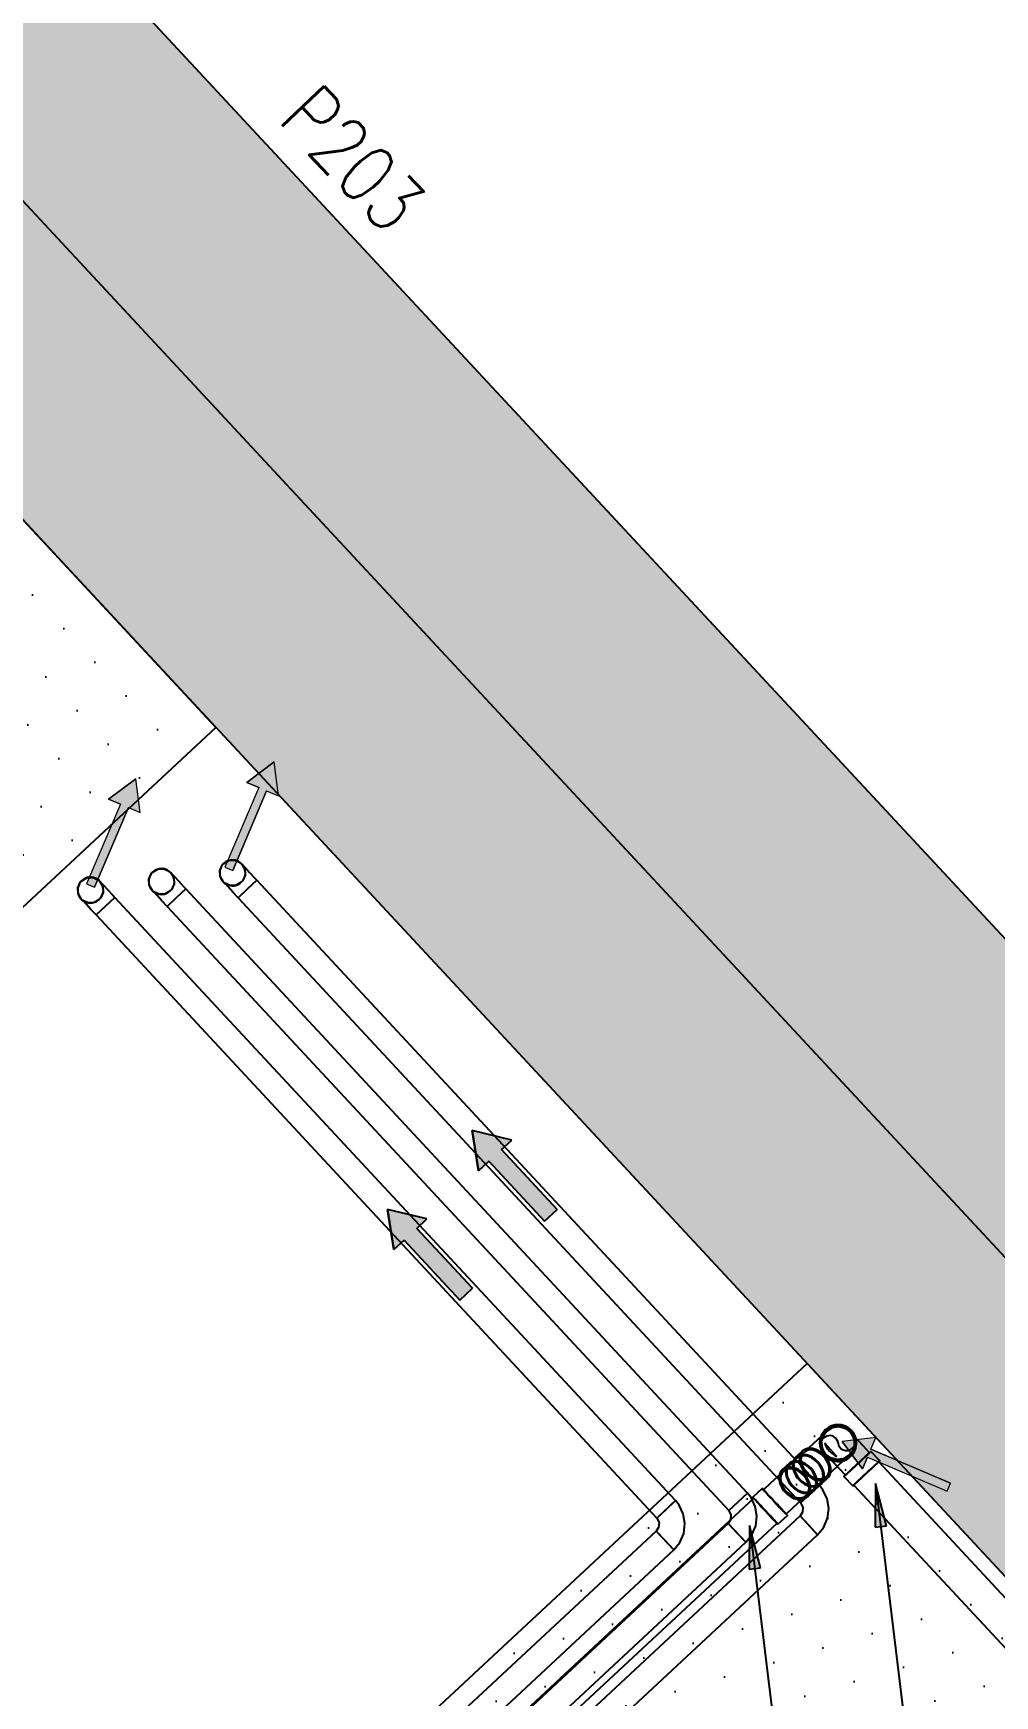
# Model space of a CAD drawing. Header units: millimetres. Extents: x 400382 to 401500, y 4543975 to 4544133.
# Drawn here: x 400487.64 to 400490.97, y 4544027.38 to 4544033.12 of the extents above; entities that cross this region are included whole.
import ezdxf
from ezdxf.enums import TextEntityAlignment as Align

# ---------------------------------------------------------------- set-up
doc = ezdxf.new("R2010")
doc.units = ezdxf.units.MM
doc.linetypes.add('AKS', pattern=[3, 2.5, -0.25, 0, -0.25])
doc.layers.add('A-DETL-GENF', color=92, linetype='Continuous', lineweight=9)
for name, color, linetype in [('aks prota', 2, 'AKS'), ('kiriş prota', 6, 'Continuous'), ('kolon tarama prota', 252, 'Continuous'), ('merdiven prota', 2, 'Continuous'), ('perde prota', 1, 'Continuous'), ('TARAMA', 8, 'Continuous'), ('tperde prota', 6, 'Continuous')]:
    doc.layers.add(name, color=color, linetype=linetype)
doc.styles.add('tkolon', font='romanstw.shx')
pattern_1 = [(312.9239939574316, (398997.3648814894, 4544993.930188784), (0.1703024845293347, 0.04999016791465816), [0, -0.15875])]

# ---------------------------------------------------------------- blocks, each defined once
blk = doc.blocks.new('Flow Direction - Flow Direction _25mm_-1035271-_17_70 m  ARA KAT')
at = {"layer": 'TARAMA'}
blk.add_hatch(color=256, dxfattribs=at).paths.add_polyline_path([(0, 1.015187933717243e-13), (-117.0416345659798, -78.02775637731982), (-117.0416345659799, -29.99999999999993), (-400.0000000000001, -29.99999999999991), (-400, 30.00000000000008), (-117.04163456598, 30.00000000000008), (-117.0416345659799, 78.02775637732009)], flags=0)
for p, q in [((-1.691979889528737e-14, 8.459899447643693e-14), (-117.0416345659799, 78.02775637732009)), ((-117.0416345659799, 78.02775637732012), (-117.04163456598, 30.00000000000008)), ((-117.0416345659798, 78.02775637732002), (0, 8.459899447643693e-14)), ((-117.0416345659798, 30.00000000000008), (-117.0416345659798, 78.02775637732002)), ((-117.04163456598, 30.00000000000009), (-400, 30.00000000000008)), ((-400, 30.00000000000008), (-400.0000000000001, -29.99999999999991)), ((-117.0416345659798, 30.00000000000008), (-399.9999999999999, 30.00000000000008)), ((-399.9999999999999, 30.00000000000008), (-400, -29.99999999999991)), ((-117.0416345659798, -78.02775637731985), (0, 1.015187933717243e-13)), ((-117.0416345659798, -78.02775637731985), (0, 8.459899447643693e-14)), ((-400.0000000000001, -29.99999999999991), (-117.0416345659799, -29.99999999999993)), ((-117.0416345659799, -29.99999999999993), (-400, -29.99999999999991)), ((-117.0416345659799, -29.99999999999993), (-117.0416345659798, -78.02775637731982)), ((-117.0416345659799, -29.99999999999993), (-117.0416345659798, -78.02775637731988))]:
    blk.add_line(p, q, dxfattribs=at)
blk = doc.blocks.new('Riser Direction1 - Flow Direction _25mm_ 2-2155046-_17_70 m  ARA KAT')
at = {"layer": 'A-DETL-GENF'}
blk.add_hatch(color=256, dxfattribs=at).paths.add_polyline_path([(-3.383959779057477e-14, -8.353062558512092e-14), (118, -4.060751734868973e-13), (96.00587391054631, -38.09494385501035), (354.8603263417587, -187.5446316471047), (339.848578520666, -213.5457415836484), (80.9941260894537, -64.09605379155403), (58.99999999999961, -102.1909976465643)], flags=0)
for p, q in [((-1.691979889528738e-14, -1.015187933717243e-13), (58.99999999999961, -102.1909976465643)), ((118, -4.060751734868973e-13), (-3.383959779057477e-14, -8.353062558512092e-14)), ((118, -4.060751734868973e-13), (-3.383959779057477e-14, -8.353062558512096e-14)), ((58.99999999999961, -102.1909976465643), (-1.691979889528738e-14, -1.015187933717243e-13)), ((96.00587391054631, -38.09494385501034), (118, -4.060751734868973e-13)), ((96.00587391054631, -38.09494385501034), (118, -3.976152740392536e-13)), ((354.8603263417587, -187.5446316471047), (96.00587391054631, -38.09494385501035)), ((96.00587391054633, -38.09494385501034), (354.8603263417587, -187.5446316471048)), ((58.99999999999961, -102.1909976465644), (80.9941260894537, -64.09605379155403)), ((80.9941260894537, -64.09605379155401), (58.99999999999961, -102.1909976465644)), ((80.9941260894537, -64.09605379155403), (339.848578520666, -213.5457415836484)), ((80.99412608945369, -64.096053791554), (339.848578520666, -213.5457415836484)), ((339.848578520666, -213.5457415836484), (354.8603263417587, -187.5446316471047)), ((339.848578520666, -213.5457415836484), (354.8603263417587, -187.5446316471047))]:
    blk.add_line(p, q, dxfattribs=at)
blk = doc.blocks.new('17.60 mekanik')
at = {"layer": 'kolon tarama prota'}
for points in [[(142412.9658903812, 63565.3965313369), (142423.9403943492, 63554.98211593401), (142426.2618962445, 63558.177389171)], [(142393.9307356725, 63523.5957650598), (142404.9052396405, 63513.18134965691), (142407.2267415358, 63516.37662289391)]]:
    blk.add_hatch(color=256, dxfattribs=at).paths.add_polyline_path(points, flags=0)
for p, q in [((142398.7224404291, 63569.60140082692), (142398.722429878, 63569.6014128434)), ((142398.7224978632, 63569.60133541616), (142398.7224873121, 63569.60134743263)), ((142398.7689772936, 63569.54776494446), (142398.7689667425, 63569.54777724265)), ((142408.2170663813, 63571.77193133689), (142403.7722886146, 63571.77193133689)), ((142795.0628867665, 63571.29653133689), (142408.2170663813, 63571.29653133689)), ((142388.2167540105, 63565.39512730364), (142388.2161706309, 63554.55960672948)), ((142398.2262368965, 63569.16561393029), (142398.2261900136, 63569.16566732457)), ((142399.6461706143, 63554.55899134334), (142399.6467539954, 63565.39453914479)), ((142412.9658903812, 63565.3965313369), (142423.9403943492, 63554.98211593401)), ((142426.2618962445, 63558.177389171), (142412.9658903812, 63565.3965313369)), ((142412.9658903812, 63565.3965313369), (142616.2024963073, 63417.73649388415)), ((142389.0916413892, 63561.24523096772), (142389.0916519403, 63561.24521866952)), ((142389.1409793908, 63561.18840462988), (142389.1409899419, 63561.18839261341)), ((142389.1410368248, 63561.18833921912), (142389.1410473759, 63561.18832720265)), ((142389.6372403575, 63561.62412611576), (142389.6372575625, 63561.62410652122)), ((142389.6372828832, 63561.6240776838), (142389.6372872404, 63561.62407272147)), ((142397.0261427886, 63561.9972621919), (142390.8370316469, 63561.99758071889)), ((142403.7722886146, 63559.02113133689), (142408.2170663813, 63559.02113133689)), ((142408.2170663813, 63559.49653133689), (142795.0628867665, 63559.49653133689)), ((142423.9403943492, 63554.98211593401), (142426.2618962445, 63558.177389171)), ((142387.5557706319, 63554.55964228512), (142387.5556014098, 63551.41656114386)), ((142400.3064013913, 63551.41587464642), (142400.3065706133, 63554.5589557877)), ((142400.2388076643, 63550.739192081), (142114.7390584994, 63550.739192081)), ((142114.7390584994, 63550.739192081), (142114.7390584994, 63546.294192081)), ((142114.7390584994, 63546.294192081), (142114.7390584994, 63550.739192081)), ((142387.5555160757, 63548.10388795712), (142387.5554359258, 63544.99237058692)), ((142388.0310014025, 63551.41636987393), (142388.0309160755, 63548.10387571123)), ((142399.8309160716, 63548.10357175366), (142399.8310013986, 63551.41606591635)), ((142400.2388076643, 63550.739192081), (142400.2388076643, 63546.294192081)), ((142400.2388076643, 63546.294192081), (142400.2388076643, 63550.739192081)), ((142400.2388076643, 63550.739192081), (142400.2388076643, 63541.849192081)), ((142400.2388076643, 63541.849192081), (142400.2388076643, 63550.739192081)), ((142400.3062359215, 63544.99204213758), (142400.3063160715, 63548.10355950777)), ((142114.7390584994, 63546.294192081), (142114.7390584994, 63541.849192081)), ((142114.7390584994, 63541.849192081), (142114.7390584994, 63546.294192081)), ((142114.7390584994, 63546.294192081), (142114.7390584994, 63546.294192081)), ((142114.7390584994, 63546.294192081), (142114.7390584994, 63546.294192081)), ((142114.7390584994, 63541.849192081), (142400.2388076643, 63541.849192081)), ((142400.2388076643, 63546.294192081), (142400.2388076643, 63541.849192081)), ((142400.2388076643, 63541.849192081), (142400.2388076643, 63546.294192081)), ((142387.5553357133, 63535.54467825124), (142387.5553357133, 63531.09990028585)), ((142400.3061357133, 63531.09990028586), (142400.3061357133, 63535.54467825124)), ((142403.3938076643, 63538.694192081), (142403.3938076643, 62819.81414113677)), ((142407.8388076643, 63538.694192081), (142403.3938076643, 63538.694192081)), ((142403.3938076643, 63538.694192081), (142407.8388076643, 63538.694192081)), ((142412.2838076643, 63538.694192081), (142403.3938076643, 63538.694192081)), ((142403.3938076643, 63538.694192081), (142412.2838076643, 63538.694192081)), ((142412.2838076643, 63538.694192081), (142407.8388076643, 63538.694192081)), ((142407.8388076643, 63538.694192081), (142412.2838076643, 63538.694192081)), ((142412.2838076643, 62819.81414113677), (142412.2838076643, 63538.694192081)), ((142385.2388076643, 63530.73976485491), (142100.2082079393, 63530.73976485491)), ((142100.2082079393, 63530.73976485491), (142100.2082079393, 63526.29476485491)), ((142100.2082079393, 63526.29476485491), (142100.2082079393, 63530.73976485491)), ((142385.2388076643, 63530.73976485491), (142385.2388076643, 63526.29476485491)), ((142385.2388076643, 63526.29476485491), (142385.2388076643, 63530.73976485491)), ((142385.2388076643, 63530.73976485491), (142385.2388076643, 63521.84976485491)), ((142385.2388076643, 63521.84976485491), (142385.2388076643, 63530.73976485491)), ((142388.0307333941, 63531.09990028586), (142388.0307333941, 63104.51271586287)), ((142388.0307357133, 63531.09990031793), (142388.2317733383, 63531.1151630486)), ((142388.2317733381, 63531.08463758508), (142388.0307357133, 63531.09990031793)), ((142388.2317733383, 63531.1151630486), (142388.8211858312, 63531.1293856472)), ((142388.8211858308, 63531.07041498007), (142388.2317733381, 63531.08463758508)), ((142388.8211858312, 63531.1293856472), (142389.7588057045, 63531.14159886716)), ((142389.7588057041, 63531.05820174991), (142388.8211858308, 63531.07041498007)), ((142389.7588057045, 63531.14159886716), (142390.9807357136, 63531.15097039771)), ((142390.980735713, 63531.04883020608), (142389.7588057041, 63531.05820174991)), ((142390.9807357136, 63531.15097039771), (142392.4037033475, 63531.15686158453)), ((142392.4037033469, 63531.04293900378), (142390.980735713, 63531.04883020608)), ((142392.4037033475, 63531.15686158453), (142393.9307357136, 63531.15887095299)), ((142393.930735713, 63531.04092961872), (142392.4037033469, 63531.04293900378)), ((142393.9307357136, 63531.15887095299), (142395.4577680797, 63531.15686156793)), ((142395.4577680791, 63531.04293898718), (142393.930735713, 63531.04092961872)), ((142395.4577680797, 63531.15686156793), (142396.8807357136, 63531.15097036563)), ((142396.880735713, 63531.048830174), (142395.4577680791, 63531.04293898718)), ((142396.8807357136, 63531.15097036563), (142398.1026657225, 63531.14159882179)), ((142398.1026657221, 63531.05820170455), (142396.880735713, 63531.048830174)), ((142398.1026657225, 63531.14159882179), (142399.0402855958, 63531.12938559164)), ((142399.0402855955, 63531.07041492451), (142398.1026657221, 63531.05820170455)), ((142399.0402855958, 63531.12938559164), (142399.6296980885, 63531.11516298663)), ((142399.6296980883, 63531.08463752312), (142399.0402855955, 63531.07041492451)), ((142399.6296980885, 63531.11516298663), (142399.8307357133, 63531.09990025378)), ((142399.8307357133, 63531.09990025378), (142399.6296980883, 63531.08463752312)), ((142399.830733394, 63104.5127158308), (142399.830733394, 63531.09990025378)), ((142100.2082079393, 63526.29476485491), (142100.2082079393, 63521.84976485491)), ((142100.2082079393, 63521.84976485491), (142100.2082079393, 63526.29476485491)), ((142100.2082079393, 63526.29476485491), (142100.2082079393, 63526.29476485491)), ((142100.2082079393, 63526.29476485491), (142100.2082079393, 63526.29476485491)), ((142385.2388076643, 63526.29476485491), (142385.2388076643, 63521.84976485491)), ((142385.2388076643, 63521.84976485491), (142385.2388076643, 63526.29476485491)), ((142393.9307356725, 63523.5957650598), (142404.9052396405, 63513.18134965691)), ((142407.2267415358, 63516.37662289391), (142393.9307356725, 63523.5957650598)), ((142393.9307356725, 63523.5957650598), (142501.460623489, 63445.47072852949)), ((142100.2082079393, 63521.84976485491), (142385.2388076643, 63521.84976485491)), ((142388.3938076643, 63518.69476485491), (142388.3938076643, 62819.81414113677)), ((142392.8388076643, 63518.69476485491), (142388.3938076643, 63518.69476485491)), ((142388.3938076643, 63518.69476485491), (142392.8388076643, 63518.69476485491)), ((142397.2838076643, 63518.69476485491), (142388.3938076643, 63518.69476485491)), ((142388.3938076643, 63518.69476485491), (142397.2838076643, 63518.69476485491)), ((142397.2838076643, 63518.69476485491), (142392.8388076643, 63518.69476485491)), ((142392.8388076643, 63518.69476485491), (142397.2838076643, 63518.69476485491)), ((142397.2838076643, 62819.81414113677), (142397.2838076643, 63518.69476485491)), ((142404.9052396405, 63513.18134965691), (142407.2267415358, 63516.37662289391)), ((142370.2388076643, 63510.73976613679), (142085.6773573792, 63510.73976613679)), ((142085.6773573792, 63510.73976613679), (142085.6773573792, 63506.29476613678)), ((142085.6773573792, 63506.29476613678), (142085.6773573792, 63510.73976613679)), ((142085.6773573792, 63506.29476613678), (142085.6773573792, 63501.84976613678)), ((142085.6773573792, 63501.84976613678), (142085.6773573792, 63506.29476613678)), ((142085.6773573792, 63506.29476613678), (142085.6773573792, 63506.29476613678)), ((142085.6773573792, 63506.29476613678), (142085.6773573792, 63506.29476613678)), ((142370.2388076643, 63510.73976613679), (142370.2388076643, 63506.29476613678)), ((142370.2388076643, 63506.29476613678), (142370.2388076643, 63510.73976613679)), ((142370.2388076643, 63510.73976613678), (142370.2388076643, 63501.84976613678)), ((142370.2388076643, 63501.84976613678), (142370.2388076643, 63510.73976613678)), ((142370.2388076643, 63506.29476613678), (142370.2388076643, 63501.84976613679)), ((142370.2388076643, 63501.84976613679), (142370.2388076643, 63506.29476613678)), ((142085.6773573792, 63501.84976613678), (142370.2388076643, 63501.84976613679)), ((142373.3938076643, 63498.69476613678), (142373.3938076643, 62723.33976613677)), ((142377.8388076643, 63498.69476613678), (142373.3938076643, 63498.69476613678)), ((142373.3938076643, 63498.69476613678), (142377.8388076643, 63498.69476613678)), ((142382.2838076643, 63498.69476613678), (142373.3938076643, 63498.69476613678)), ((142373.3938076643, 63498.69476613678), (142382.2838076643, 63498.69476613678)), ((142382.2838076643, 63498.69476613678), (142377.8388076643, 63498.69476613678)), ((142377.8388076643, 63498.69476613678), (142382.2838076643, 63498.69476613678)), ((142382.2838076643, 62723.33976613677), (142382.2838076643, 63498.69476613678))]:
    blk.add_line(p, q, dxfattribs=at)
at = {"layer": 'kolon tarama prota', "flags": 128}
for points in [[(142388.2153040658, 63565.39650426336), (142388.6849761838, 63567.66537175451), (142390.0167949077, 63569.56131755473), (142391.9918562875, 63570.77271515119), (142393.9303042239, 63571.11150410523)], [(142403.7722887727, 63571.11153133686), (142400.7488654089, 63571.11153002962), (142398.0222640394, 63571.11152623215), (142395.8516453144, 63571.11152030539), (142394.4433243065, 63571.11151281268), (142393.9311604761, 63571.11150446619), (142393.9303042239, 63571.11150410523)], [(142393.9303042239, 63571.11150410523), (142396.1991717151, 63570.64183198727), (142398.0951175153, 63569.31001326337), (142399.3065151118, 63567.33495188355), (142399.6453040658, 63565.39650394713)], [(142393.9303039077, 63559.68150410527), (142391.6614364166, 63560.15117622323), (142389.7654906163, 63561.48299494712), (142388.5540930199, 63563.45805632694), (142388.2153040658, 63565.39650426336)], [(142399.6453040658, 63565.39650394713), (142399.1756319479, 63563.12763645599), (142397.8438132239, 63561.23169065576), (142395.8687518441, 63560.02029305931), (142393.9303039077, 63559.68150410527)], [(142393.9303039077, 63559.68150410527), (142394.4027635115, 63559.68151247074), (142395.7752355245, 63559.68152001493), (142397.9172678964, 63559.68152602078), (142400.6252626579, 63559.68152991745), (142403.6418276977, 63559.68153133454), (142403.7722884565, 63559.68153133691)], [(142102.6940584994, 63546.294192081), (142103.1618645494, 63548.27912363751), (142104.4668158826, 63549.84625407323), (142106.3342379753, 63550.66572372608), (142107.1390584994, 63550.739192081)], [(142107.1390584994, 63550.739192081), (142107.6103552399, 63550.739192081), (142108.9657926672, 63550.739192081), (142111.0372620336, 63550.739192081), (142113.5678484022, 63550.739192081), (142114.7390584994, 63550.739192081)], [(142107.1390584994, 63550.739192081), (142109.1239900559, 63550.271386031), (142110.6911204917, 63548.96643469785), (142111.5105901445, 63547.0990126051), (142111.5840584994, 63546.294192081)], [(142412.2838076643, 63538.694192081), (142411.8106878294, 63542.03688776611), (142410.4284960091, 63545.11698558813), (142408.2458154106, 63547.69251703351), (142405.4341146074, 63549.56115167268), (142402.2142771893, 63550.57609197772), (142400.2388076643, 63550.739192081)], [(142107.1390584994, 63541.849192081), (142105.1541269429, 63542.31699813099), (142103.5869965072, 63543.62194946414), (142102.7675268544, 63545.48937155689), (142102.6940584994, 63546.294192081)], [(142111.5840584994, 63546.294192081), (142111.1162524494, 63544.30926052448), (142109.8113011163, 63542.74213008877), (142107.9438790235, 63541.92266043591), (142107.1390584994, 63541.849192081)], [(142114.7390584994, 63541.849192081), (142112.1043687952, 63541.849192081), (142109.7964476883, 63541.849192081), (142108.101536151, 63541.849192081), (142107.2298463631, 63541.849192081), (142107.1390584994, 63541.849192081)], [(142388.2158359255, 63544.99220490563), (142388.215780762, 63542.18118081418), (142388.2157465652, 63538.89233585188), (142388.2157357152, 63535.54467679462)], [(142399.6457357114, 63535.54467970786), (142399.6457477843, 63539.07249821052), (142399.6457831509, 63542.34188454171), (142399.6458359218, 63544.99220781887)], [(142400.2388076643, 63541.849192081), (142401.886422049, 63541.3848038775), (142403.0490077907, 63540.12834697134), (142403.3938076643, 63538.694192081)], [(142088.1632079393, 63526.29476485491), (142088.6310139893, 63528.27969641142), (142089.9359653225, 63529.84682684714), (142091.8033874152, 63530.66629649999), (142092.6082079393, 63530.73976485491)], [(142092.6082079393, 63530.73976485491), (142093.0795046798, 63530.73976485491), (142094.4349421071, 63530.73976485491), (142096.5064114735, 63530.73976485491), (142099.0369978421, 63530.73976485491), (142100.2082079393, 63530.73976485491)], [(142092.6082079393, 63530.73976485491), (142094.5931394958, 63530.27195880491), (142096.1602699315, 63528.96700747177), (142096.9797395844, 63527.09958537902), (142097.0532079393, 63526.29476485491)], [(142397.2838076643, 63518.69476485491), (142396.8106878294, 63522.03746054002), (142395.4284960091, 63525.11755836204), (142393.2458154106, 63527.69308980742), (142390.4341146074, 63529.56172444658), (142387.2142771893, 63530.57666475163), (142385.2388076643, 63530.73976485491)], [(142092.6082079393, 63521.84976485491), (142090.6232763828, 63522.3175709049), (142089.0561459471, 63523.62252223805), (142088.2366762942, 63525.4899443308), (142088.1632079393, 63526.29476485491)], [(142097.0532079393, 63526.29476485491), (142096.5854018893, 63524.3098332984), (142095.2804505562, 63522.74270286268), (142093.4130284634, 63521.92323320983), (142092.6082079393, 63521.84976485491)], [(142100.2082079393, 63521.84976485491), (142097.5735182351, 63521.84976485491), (142095.2655971282, 63521.84976485491), (142093.5706855909, 63521.84976485491), (142092.698995803, 63521.84976485491), (142092.6082079393, 63521.84976485491)], [(142385.2388076643, 63521.84976485491), (142386.886422049, 63521.38537665142), (142388.0490077907, 63520.12891974525), (142388.3938076643, 63518.69476485491)], [(142073.6323573792, 63506.29476613678), (142074.1001634292, 63508.2796976933), (142075.4051147624, 63509.84682812901), (142077.2725368551, 63510.66629778186), (142078.0773573792, 63510.73976613679)], [(142078.0773573792, 63501.84976613678), (142076.0924258227, 63502.31757218678), (142074.525295387, 63503.62252351992), (142073.7058257341, 63505.48994561267), (142073.6323573792, 63506.29476613678)], [(142078.0773573792, 63510.73976613679), (142078.5486541197, 63510.73976613678), (142079.904091547, 63510.73976613679), (142081.9755609134, 63510.73976613678), (142084.506147282, 63510.73976613679), (142085.6773573792, 63510.73976613679)], [(142078.0773573792, 63510.73976613679), (142080.0622889357, 63510.27196008679), (142081.6294193714, 63508.96700875364), (142082.4488890243, 63507.09958666089), (142082.5223573792, 63506.29476613679)], [(142082.5223573792, 63506.29476613679), (142082.0545513292, 63504.30983458027), (142080.7495999961, 63502.74270414456), (142078.8821779033, 63501.9232344917), (142078.0773573792, 63501.84976613678)], [(142382.2838076643, 63498.69476613678), (142381.8106878294, 63502.03746182189), (142380.4284960091, 63505.11755964391), (142378.2458154106, 63507.69309108929), (142375.4341146074, 63509.56172572846), (142372.2142771893, 63510.5766660335), (142370.2388076643, 63510.73976613678)], [(142085.6773573792, 63501.84976613679), (142083.042667675, 63501.84976613678), (142080.7347465681, 63501.84976613679), (142079.0398350308, 63501.84976613679), (142078.1681452429, 63501.84976613679), (142078.0773573792, 63501.84976613678)], [(142370.2388076643, 63501.84976613678), (142371.8864220489, 63501.38537793329), (142373.0490077907, 63500.12892102712), (142373.3938076643, 63498.69476613678)]]:
    blk.add_lwpolyline(points, dxfattribs=at)
at = {"layer": 'kolon tarama prota'}
for centre, radius, start, end in [((142393.9303040658, 63565.39650410519), 6.37539999995967, 359.9999984158497, 179.9999984158497), ((142393.9303146169, 63565.39649180699), 6.375399999959993, 359.9999984158497, 179.9999984158497), ((142393.9317046344, 63565.39490873664), 6.375399999960655, 89.99705122924216, 269.9970512292421), ((142393.9317151855, 63565.39489672016), 6.375399999962043, 89.99705122924216, 269.9970512292421), ((142393.9317620685, 63565.39484332588), 6.375399999960976, 89.99705122924216, 269.9970512292421), ((142393.9317726195, 63565.39483130941), 6.375399999959477, 89.99705122924216, 269.9970512292421), ((142393.9303040658, 63565.39650410519), 5.714999999964169, 359.9999984158497, 179.9999984158497), ((142393.9317151855, 63565.39489672016), 5.714999999965904, 89.99705122924216, 269.9970512292421), ((142393.9317620685, 63565.39484332588), 5.714999999964726, 89.99705122924216, 269.9970512292421), ((142393.9303146169, 63565.39649180699), 5.900000000000899, 323.9999999985069, 143.9999999985069), ((142395.6642811112, 63567.78309194039), 2.949999999999273, 233.9999999942119, 53.99999999421196), ((142393.9317046344, 63565.39490873664), 6.375399999961832, 269.9970512292421, 89.99705122924216), ((142393.9317151855, 63565.39489672016), 6.375399999959588, 269.9970512292421, 89.99705122924216), ((142393.9317151855, 63565.39489672016), 5.714999999964726, 269.9970512292421, 89.99705122924216), ((142393.9317620685, 63565.39484332588), 6.375399999960655, 269.9970512292421, 89.99705122924216), ((142393.9317726195, 63565.39483130941), 6.375399999960655, 269.9970512292421, 89.99705122924216), ((142393.9317620685, 63565.39484332588), 5.714999999964193, 269.9970512292421, 89.99705122924216), ((142393.9303040658, 63565.39650410519), 6.375399999959459, 179.9999984158497, 359.9999984158497), ((142393.9303146169, 63565.39649180699), 6.37539999995796, 179.9999984158497, 359.9999984158497), ((142393.9303146169, 63565.39649180699), 5.900000000000729, 143.9999999985069, 323.9999999985069), ((142393.9303040658, 63565.39650410519), 5.714999999962458, 179.9999984158497, 359.9999984158497), ((142392.1963481227, 63563.00989167359), 2.949999999999101, 53.99999999421196, 233.9999999942119), ((142107.1390584994, 63546.294192081), 4.444999999998553, 0, 180), ((142107.1390584994, 63546.29476613679), 4.445000000003223, 143.9999999985069, 323.9999999985069), ((142107.1390584994, 63546.29476613679), 4.444999999998809, 323.9999999985069, 143.9999999985069), ((142107.1390584994, 63546.294192081), 4.444999999998553, 180, 0), ((142092.6082079393, 63526.29476485491), 4.445000000000586, 0, 180), ((142092.6082079393, 63526.29476613678), 4.444999999996798, 323.9999999985069, 143.9999999985069), ((142092.6082079393, 63526.29476613678), 4.445000000001165, 143.9999999985069, 323.9999999985069), ((142092.6082079393, 63526.29476485491), 4.444999999998553, 180, 0), ((142078.0773573792, 63506.29476613679), 4.444999999998553, 0, 180), ((142078.0773573792, 63506.29476613678), 4.444999999999709, 143.9999999985069, 323.9999999985069), ((142078.0773573792, 63506.29476613679), 4.444999999998553, 180, 0), ((142078.0773573792, 63506.29476613678), 4.445000000001165, 323.9999999985069, 143.9999999985069)]:
    blk.add_arc(centre, radius, start, end, dxfattribs=at)
for centre, major_axis, ratio, start_param, end_param in [((142403.7722886146, 63565.39653133689), (-1.238670277459334e-14, 6.375400000000876), 0.009999500037523952, 4.712386213499371, 7.853978867089171), ((142403.7722886146, 63565.39653133689), (-8.62513185873074e-13, 5.715000000000165), 0.009999500037604908, 4.712386213499682, 7.853978867089538), ((142408.2170663813, 63565.39653133689), (-1.238670277459334e-14, 6.375400000000876), 0.009999500037523952, 4.712386213499371, 7.853978867089254), ((142408.2170663813, 63565.39653133689), (-1.779638936216833e-12, 5.900000000000112), 0.009999500037296286, 0, 1.570796326794627), ((142408.2170663813, 63565.39653133689), (-1.775135594073197e-12, 5.900000000000112), 0.009999500037985309, 4.712388980384523, 6.283185307179425), ((142403.7722886146, 63565.39653133689), (3.092251871227853e-13, 6.375399999998845), 0.00999950003752714, 1.570793559909585, 4.712386213499372), ((142403.7722886146, 63565.39653133689), (3.172462292866004e-13, 5.714999999999314), 0.00999950003796207, 1.570793559909954, 4.712386213499684), ((142408.2170663813, 63565.39653133689), (-6.193351387296671e-15, 6.375400000000876), 0.009999500037020473, 1.570793559909669, 4.712386213499372), ((142408.2170663813, 63565.39653133689), (-6.038572419874508e-13, 5.89999999999926), 0.009999500037297738, 1.570796326794629, 3.141592653589523), ((142408.2170663813, 63565.39653133689), (-5.977163208824933e-13, 5.899999999999257), 0.009999500037986758, 3.141592653589632, 4.712388980384524), ((142393.9311706226, 63554.55929903641), (6.375399990760144, -0.0003432487184430068), 0.707108692666304, 1.570799683916541, 4.712392337506143), ((142393.9311706226, 63554.55929903641), (5.714999991716937, -0.0003076930788464316), 0.707108692666428, 1.570799683917601, 4.712392337507125), ((142393.931754004, 63565.39485251036), (5.714999991714012, -0.0003076930681051099), 0.7071086926663909, 4.140196361233082, 4.71239233750544), ((142393.9311706226, 63554.55929903641), (6.375399990760675, -0.0003432487136865417), 0.7071086926663789, 4.712392337505615, 7.853984991095599), ((142393.9311706226, 63554.55929903641), (5.714999991716615, -0.0003076930726589231), 0.7071086926659623, 4.712392337506359, 7.853984991096421), ((142393.931754004, 63565.39485251036), (5.714999991716613, -0.0003076930697842756), 0.7071086926660188, 4.712392337505648, 5.284588313776939), ((142393.9309160736, 63548.10372373245), (6.375399997881964, -0.0001642246695748755), 0.7141390121909519, 1.570832753867302, 4.71242540745719), ((142393.9310014005, 63551.41621789514), (6.375399990760675, -0.0003432487115639916), 0.707108692665926, 1.570799683915543, 4.712392337505699), ((142393.9309160736, 63548.10372373244), (5.899999998038876, -0.0001519787838485405), 0.7141390121909331, 1.570796326793735, 3.141592653588632), ((142393.9310014005, 63551.41621789514), (5.899999998044441, -0.000151978796537055), 0.7141390121906399, 1.570796326796214, 3.141592653591105), ((142393.9310014005, 63551.41621789514), (6.375399990760997, -0.0003432487189610824), 0.7071086926661584, 4.712392337506519, 7.853984991095949), ((142393.9309160736, 63548.10372373245), (6.375399997884961, -0.0001642246804230501), 0.7141390121899784, 4.712425407458405, 7.854018061048103), ((142393.9309160736, 63548.10372373244), (5.899999998046153, -0.000151978783620695), 0.7141390121900525, 0, 1.570796326793708), ((142393.9310014005, 63551.41621789514), (5.899999998042619, -0.0001519787864937363), 0.7141390121908602, 1.01857349822036e-13, 1.570796326794998), ((142393.9308359236, 63544.99220636225), (6.37539999788464, -0.0001642246750290751), 0.714139012190199, 1.570832753867779, 4.712425407457801), ((142393.9309160736, 63548.10372373244), (5.899999998038876, -0.0001519787910182705), 0.7141390121906244, 3.141592653590327, 4.712388980385224), ((142393.9310014005, 63551.41621789514), (5.899999998042728, -0.0001519787952576523), 0.7141390121897231, 3.1415926535908, 4.712388980385138), ((142393.9308359236, 63544.99220636225), (5.714999998100562, -0.0001472133535175855), 0.7141390121906878, 1.570832753868133, 4.71242540745777), ((142393.9308359236, 63544.99220636225), (6.375399997884639, -0.0001642246772135586), 0.7141390121906519, 4.712425407458046, 7.85401806104761), ((142393.9308359236, 63544.99220636225), (5.714999998104092, -0.0001472133575078409), 0.7141390121904525, 4.712425407458269, 7.854018061048218), ((142393.9309160736, 63548.10372373244), (5.899999998046153, -0.0001519787907928814), 0.7141390121897438, 4.712388980385197, 6.2831853071801), ((142393.9310014005, 63551.41621789514), (5.899999998042622, -0.0001519787804084929), 0.7141390121897366, 4.712388980383341, 6.283185307178238), ((142393.9307357133, 63535.54467825124), (6.375399999998925, -1.983199590660178e-12), 0.00999502832734372, 1.570821827161742, 4.712414480752117), ((142393.9307357133, 63535.54467825124), (5.714999999998959, -3.921956509555354e-13), 0.00999502832768846, 1.570821827162285, 4.712414480752016), ((142393.9307357133, 63535.54467825124), (6.375400000000636, 4.092035738035147e-13), 0.009995028327760863, 4.712414480751796, 7.854007134341326), ((142393.9307357133, 63535.54467825124), (5.714999999998638, 1.643732025491004e-12), 0.009995028327333368, 4.712414480752011, 7.854007134341867), ((142393.9307357133, 63531.09990028585), (6.375399999999781, -7.852284794606931e-13), 0.009995028327392878, 1.57082182716201, 4.712414480752031), ((142393.9307357133, 63531.09990028585), (6.375399999999781, -7.998270934450328e-13), 0.009995028327845863, 4.712414480752032, 7.854007134341598)]:
    blk.add_ellipse(centre, major_axis=major_axis, ratio=ratio, start_param=start_param, end_param=end_param, dxfattribs=at)
at = {"layer": 'kolon tarama prota', "xscale": 0.1, "yscale": 0.1, "zscale": 0.1}
for name, p, rotation in [('Riser Direction1 - Flow Direction _25mm_ 2-2155046-_17_70 m  ARA KAT', (142394.483085525, 63566.7889877598), 53.99999999999888), ('Riser Direction1 - Flow Direction _25mm_ 2-2155046-_17_70 m  ARA KAT', (142088.9037996774, 63582.95275689538), 323.999999999999), ('Flow Direction - Flow Direction _25mm_-1035271-_17_70 m  ARA KAT', (142228.7254561045, 63546.294192081), 179.9999999999999), ('Riser Direction1 - Flow Direction _25mm_ 2-2155046-_17_70 m  ARA KAT', (142060.5950665842, 63543.98912847453), 323.999999999999), ('Flow Direction - Flow Direction _25mm_-1035271-_17_70 m  ARA KAT', (142228.7254561045, 63506.29476613679), 179.9999999999999)]:
    blk.add_blockref(name, p, dxfattribs=dict(at, rotation=rotation))

msp = doc.modelspace()

# ---------------------------------------------------------------- hatches: boundary and pattern name
at = {"layer": 'kolon tarama prota'}
h = msp.add_hatch(color=256, dxfattribs=at)
h.dxf.hatch_style = 1
h.paths.add_polyline_path([(400518.6553771547, 4544000.264360633), (400484.8107421543, 4544036.654952744), (400485.1183865746, 4544034.121611849), (400516.7397574103, 4544000.121528585), (400498.5065390202, 4543983.163941871), (400490.4377242671, 4543991.839731889), (400489.1196602872, 4543990.613882247), (400489.8006878658, 4543989.881624481), (400490.0203651958, 4543990.085932754), (400498.2253854647, 4543981.263691183)])
h = msp.add_hatch(dxfattribs=at)
h.set_pattern_fill('DOTS', color=2, scale=0.1, angle=-47.07600604256839)
h.set_pattern_definition(pattern_1)
h.paths.add_polyline_path([(400488.2756849513, 4544030.726806221), (400486.0453137024, 4544033.124956781), (400486.2652580212, 4544031.313794604), (400485.308169404, 4544030.423665782), (400486.533326433, 4544029.106346518)])
h = msp.add_hatch(dxfattribs=at)
h.set_pattern_fill('DOTS', color=2, scale=0.1, angle=-47.07600604256839)
h.set_pattern_definition(pattern_1)
h.paths.add_polyline_path([(400486.0531510259, 4544024.288999572), (400487.0102408454, 4544025.179129613), (400486.9804386189, 4544025.424540207), (400490.3191265329, 4544028.529647082), (400492.2236673264, 4544026.48183752), (400487.8214864773, 4544022.387641774), (400487.2783097601, 4544022.971678739)])

# ---------------------------------------------------------------- linework, layer by layer
at = {"layer": 'aks prota', "ltscale": 10}
for p, q in [((400524.7599808746, 4543992.599262114), (400411.7644162872, 4544114.094899495)), ((400512.2140643822, 4544006.088943115), (400428.1666244437, 4544096.458837923))]:
    msp.add_line(p, q, dxfattribs=at)
at = {"layer": 'kiriş prota'}
for points in [[(400488.2756849513, 4544030.726806221), (400486.0453137024, 4544033.124956781), (400486.2652580212, 4544031.313794604), (400485.308169404, 4544030.423665782), (400486.533326433, 4544029.106346518), (400488.2756849513, 4544030.726806221)], [(400486.0531510259, 4544024.288999572), (400487.0102408454, 4544025.179129613), (400486.9804386189, 4544025.424540207), (400490.3191265329, 4544028.529647082), (400492.2236673264, 4544026.48183752), (400487.8214864479, 4544022.387641676), (400487.2783064875, 4544022.971682259)]]:
    msp.add_lwpolyline(points, dxfattribs=at)
at = {"layer": 'perde prota'}
msp.add_lwpolyline([(400490.4377242671, 4543991.839731889), (400498.5065390202, 4543983.163941871), (400516.7397574103, 4544000.121528585), (400485.1183865746, 4544034.121611849), (400484.8107421543, 4544036.654952744), (400518.6553771547, 4544000.264360633), (400498.2253854647, 4543981.263691183), (400490.0203651958, 4543990.085932754), (400489.8006878658, 4543989.881624481), (400489.1196602872, 4543990.613882247)], dxfattribs=at)

# ---------------------------------------------------------------- block references
at = {"layer": 'merdiven prota', "xscale": 0.01, "yscale": 0.01, "zscale": 0.01, "rotation": 312.9239939574316}
msp.add_blockref('17.60 mekanik', (399055.2216018136, 4544638.047343015), dxfattribs=at)

# ---------------------------------------------------------------- texts
at = {"layer": 'tperde prota', "style": 'tkolon', "width": 0.8}
msp.add_text('P203', height=0.2, rotation=313.3932852246724, dxfattribs=at).set_placement((400488.5580604263, 4544032.893022457), align=Align.MIDDLE_LEFT)

doc.saveas('drawing.dxf')
